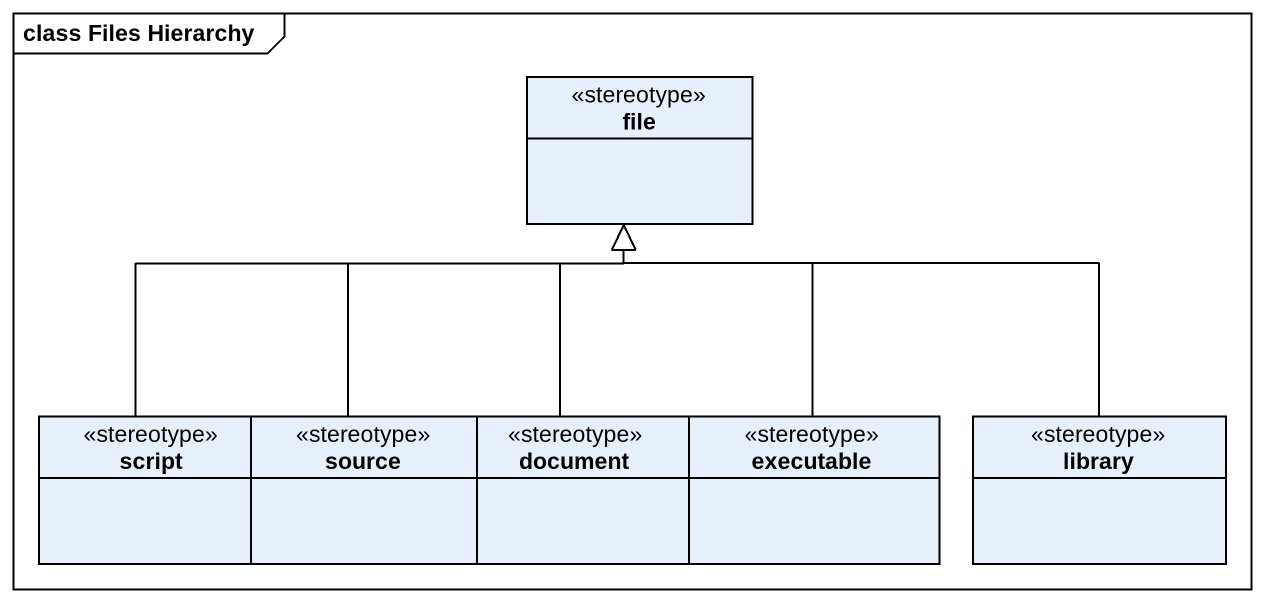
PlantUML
@startuml
mainframe class Files Hierarchy
hide circle
hide empty members
class "file" as file_ <<stereotype>>
class script <<stereotype>>
class source <<stereotype>>
class document <<stereotype>>
class executable <<stereotype>>
class library <<stereotype>>
script -up-|> file_
source -up-|> file_
document -up-|> file_
executable -up-|> file_
library -up-|> file_
@enduml
